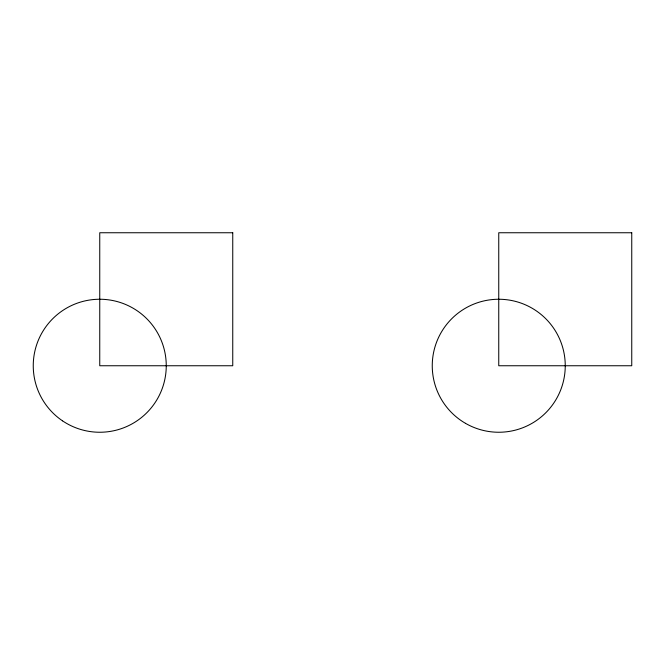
<?xml version="1.0" encoding="UTF-8"?>
<svg xmlns="http://www.w3.org/2000/svg" width="665" height="665" viewBox="0 0 665 665"><rect width="100%" height="100%" fill="white"/><g stroke="black" fill="none" stroke-linecap="round" stroke-linejoin="round"><path stroke-width="1" d="M232.75 232.75L99.75 232.75L99.75 365.75L232.75 365.75L232.75 232.75M631.75 232.75L498.75 232.75L498.75 365.75L631.75 365.75L631.75 232.75M465.5 423.339A66.5 66.5 0 0 0 565.25 365.75A66.5 66.5 0 0 0 465.5 308.161A66.5 66.5 0 0 0 465.5 423.339M62.477 420.82A66.5 66.5 0 0 0 166.084 370.496A66.5 66.5 0 0 0 70.69 305.933A66.5 66.5 0 0 0 62.477 420.82"/></g></svg>
